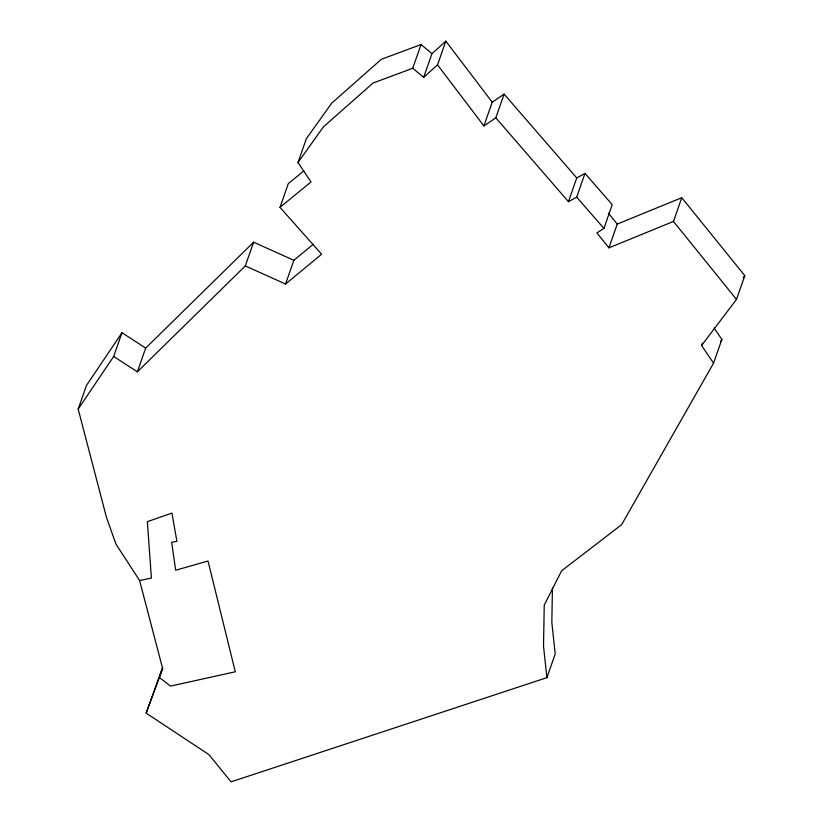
<?xml version="1.0" encoding="UTF-8"?>
<svg xmlns="http://www.w3.org/2000/svg" width="823" height="823" viewBox="0 0 823 823"><rect width="100%" height="100%" fill="white"/><g stroke="black" fill="none" stroke-linecap="round" stroke-linejoin="round"><path stroke-width="1.23" d="M552.439 587.879L551.832 622.486L555.216 653.935L546.904 677.658L231.047 781.85L208.991 754.66L146.144 713.109L162.368 668.009M146.144 713.109L162.676 668.677L139.601 580.524L116.002 544.137L106.496 517.502L78.185 409.093L86.497 385.37L121.979 332.729L145.681 348.088L137.369 371.821L113.667 356.452L121.979 332.729M137.369 371.821L245.316 265.922L253.628 242.188L293.852 260.305L313.347 244.194M245.316 265.922L285.54 284.038L321.608 254.225L279.995 207.345L288.307 183.622L303.821 170.927M297.998 162.512L306.31 138.778L331.741 103.122L381.316 59.318L421.067 44.535L431.972 53.649L423.67 77.372L412.755 68.258L373.004 83.051L323.429 126.855L297.998 162.512L311.022 181.955L279.995 207.345M285.54 284.038L293.852 260.305M162.666 667.998L159.343 677.483L170.546 686.084L235.285 671.794L208.013 561.008L175.7 570.246L171.647 542.336L176.894 541.349L171.956 513.079L147.358 521.679L151.401 578.065L139.601 580.524M412.755 68.258L421.067 44.535M437.517 64.873L445.829 41.15L492.216 102.206L483.903 125.94L437.517 64.873L423.67 77.372M495.816 117.823L504.129 94.1L576.748 177.943L568.436 201.676L495.816 117.823L483.903 125.94M568.436 201.676L576.676 197.16L584.988 173.437L612.23 204.67L603.917 228.393L596.891 232.93L608.938 247.836L673.471 221.438L681.773 197.715L744.815 275.684L736.503 299.407L701.587 345.495L713.551 363.169L621.622 524.683L561.625 570.771L544.24 605.193L543.519 646.22L546.904 677.658M608.938 247.836L617.24 224.103L681.773 197.715M701.587 345.495L702.42 343.129M713.551 363.169L721.864 339.436L714.117 328.007M720.598 341.668L721.864 339.436M78.185 409.093L113.667 356.452M743.262 277.732L744.815 275.684M145.681 348.088L253.628 242.188M431.972 53.649L445.829 41.15M492.216 102.206L504.129 94.1M576.748 177.943L584.988 173.437M576.676 197.16L603.917 228.393M673.471 221.438L736.503 299.407M608.413 213.178L617.24 224.103"/></g></svg>
